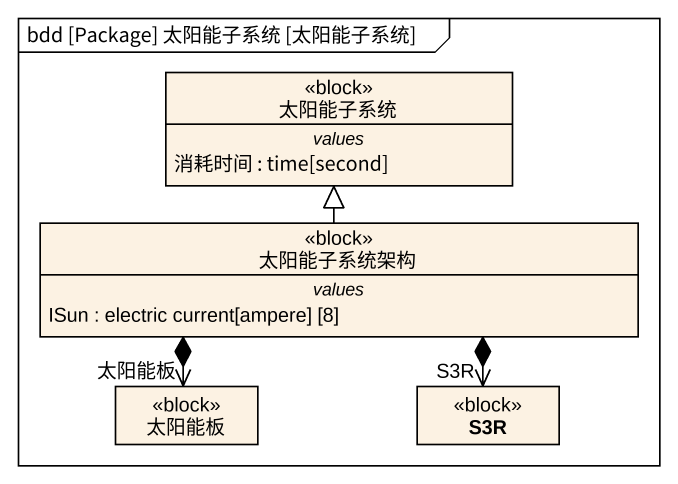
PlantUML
@startuml
mainframe bdd [Package] 太阳能子系统 [太阳能子系统]
hide circle
hide empty members
class 太阳能子系统 <<block>> {
  -- values --
  消耗时间 : time[second]
}
class 太阳能子系统架构 <<block>> {
  -- values --
  ISun : electric current[ampere] [8]
}
class 太阳能板 <<block>>
class S3R <<block>>
太阳能子系统架构 -up-|> 太阳能子系统
太阳能子系统架构 *--> "太阳能板" 太阳能板
太阳能子系统架构 *--> "S3R" S3R
@enduml
